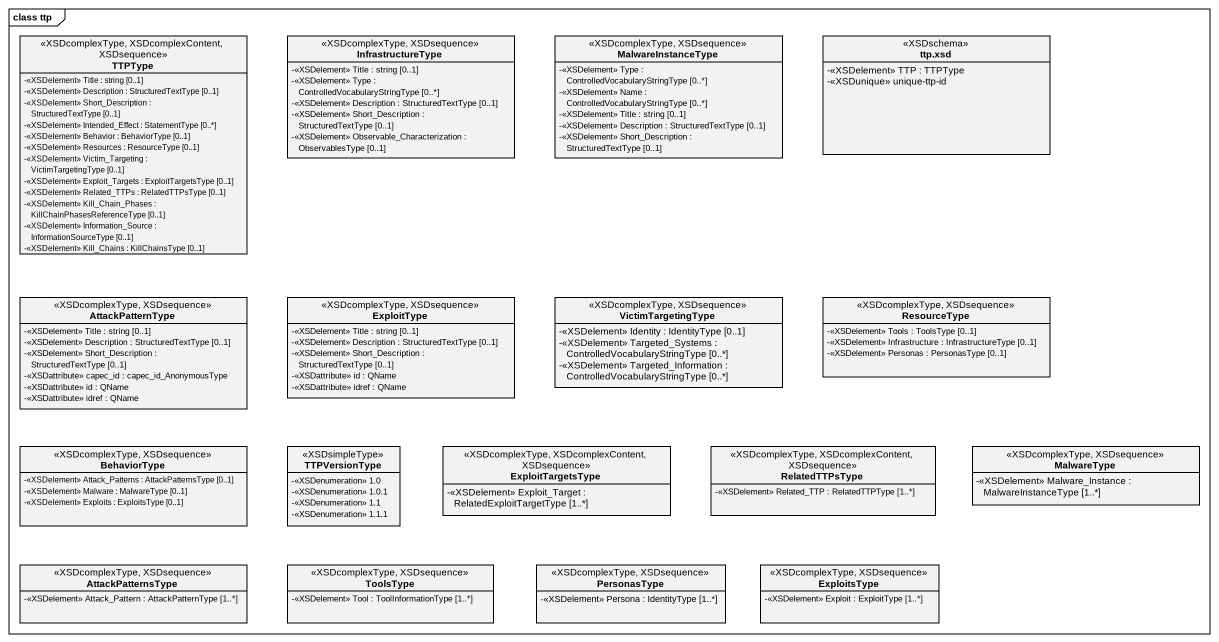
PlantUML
@startuml
mainframe class ttp
hide circle
hide empty members
skinparam classAttributeIconSize 0
class TTPType <<XSDcomplexType, XSDcomplexContent, XSDsequence>> {
  -<<XSDelement>> Title : string [0..1]
  -<<XSDelement>> Description : StructuredTextType [0..1]
  -<<XSDelement>> Short_Description : StructuredTextType [0..1]
  -<<XSDelement>> Intended_Effect : StatementType [0..*]
  -<<XSDelement>> Behavior : BehaviorType [0..1]
  -<<XSDelement>> Resources : ResourceType [0..1]
  -<<XSDelement>> Victim_Targeting : VictimTargetingType [0..1]
  -<<XSDelement>> Exploit_Targets : ExploitTargetsType [0..1]
  -<<XSDelement>> Related_TTPs : RelatedTTPsType [0..1]
  -<<XSDelement>> Kill_Chain_Phases : KillChainPhasesReferenceType [0..1]
  -<<XSDelement>> Information_Source : InformationSourceType [0..1]
  -<<XSDelement>> Kill_Chains : KillChainsType [0..1]
}
class InfrastructureType <<XSDcomplexType, XSDsequence>> {
  -<<XSDelement>> Title : string [0..1]
  -<<XSDelement>> Type : ControlledVocabularyStringType [0..*]
  -<<XSDelement>> Description : StructuredTextType [0..1]
  -<<XSDelement>> Short_Description : StructuredTextType [0..1]
  -<<XSDelement>> Observable_Characterization : ObservablesType [0..1]
}
class MalwareInstanceType <<XSDcomplexType, XSDsequence>> {
  -<<XSDelement>> Type : ControlledVocabularyStringType [0..*]
  -<<XSDelement>> Name : ControlledVocabularyStringType [0..*]
  -<<XSDelement>> Title : string [0..1]
  -<<XSDelement>> Description : StructuredTextType [0..1]
  -<<XSDelement>> Short_Description : StructuredTextType [0..1]
}
class "ttp.xsd" as ttp_xsd <<XSDschema>> {
  -<<XSDelement>> TTP : TTPType
  -<<XSDunique>> unique-ttp-id
}
class AttackPatternType <<XSDcomplexType, XSDsequence>> {
  -<<XSDelement>> Title : string [0..1]
  -<<XSDelement>> Description : StructuredTextType [0..1]
  -<<XSDelement>> Short_Description : StructuredTextType [0..1]
  -<<XSDattribute>> capec_id : capec_id_AnonymousType
  -<<XSDattribute>> id : QName
  -<<XSDattribute>> idref : QName
}
class ExploitType <<XSDcomplexType, XSDsequence>> {
  -<<XSDelement>> Title : string [0..1]
  -<<XSDelement>> Description : StructuredTextType [0..1]
  -<<XSDelement>> Short_Description : StructuredTextType [0..1]
  -<<XSDattribute>> id : QName
  -<<XSDattribute>> idref : QName
}
class VictimTargetingType <<XSDcomplexType, XSDsequence>> {
  -<<XSDelement>> Identity : IdentityType [0..1]
  -<<XSDelement>> Targeted_Systems : ControlledVocabularyStringType [0..*]
  -<<XSDelement>> Targeted_Information : ControlledVocabularyStringType [0..*]
}
class ResourceType <<XSDcomplexType, XSDsequence>> {
  -<<XSDelement>> Tools : ToolsType [0..1]
  -<<XSDelement>> Infrastructure : InfrastructureType [0..1]
  -<<XSDelement>> Personas : PersonasType [0..1]
}
class BehaviorType <<XSDcomplexType, XSDsequence>> {
  -<<XSDelement>> Attack_Patterns : AttackPatternsType [0..1]
  -<<XSDelement>> Malware : MalwareType [0..1]
  -<<XSDelement>> Exploits : ExploitsType [0..1]
}
class TTPVersionType <<XSDsimpleType>> {
  -<<XSDenumeration>> 1.0
  -<<XSDenumeration>> 1.0.1
  -<<XSDenumeration>> 1.1
  -<<XSDenumeration>> 1.1.1
}
class ExploitTargetsType <<XSDcomplexType, XSDcomplexContent, XSDsequence>> {
  -<<XSDelement>> Exploit_Target : RelatedExploitTargetType [1..*]
}
class RelatedTTPsType <<XSDcomplexType, XSDcomplexContent, XSDsequence>> {
  -<<XSDelement>> Related_TTP : RelatedTTPType [1..*]
}
class MalwareType <<XSDcomplexType, XSDsequence>> {
  -<<XSDelement>> Malware_Instance : MalwareInstanceType [1..*]
}
class AttackPatternsType <<XSDcomplexType, XSDsequence>> {
  -<<XSDelement>> Attack_Pattern : AttackPatternType [1..*]
}
class ToolsType <<XSDcomplexType, XSDsequence>> {
  -<<XSDelement>> Tool : ToolInformationType [1..*]
}
class PersonasType <<XSDcomplexType, XSDsequence>> {
  -<<XSDelement>> Persona : IdentityType [1..*]
}
class ExploitsType <<XSDcomplexType, XSDsequence>> {
  -<<XSDelement>> Exploit : ExploitType [1..*]
}
@enduml
